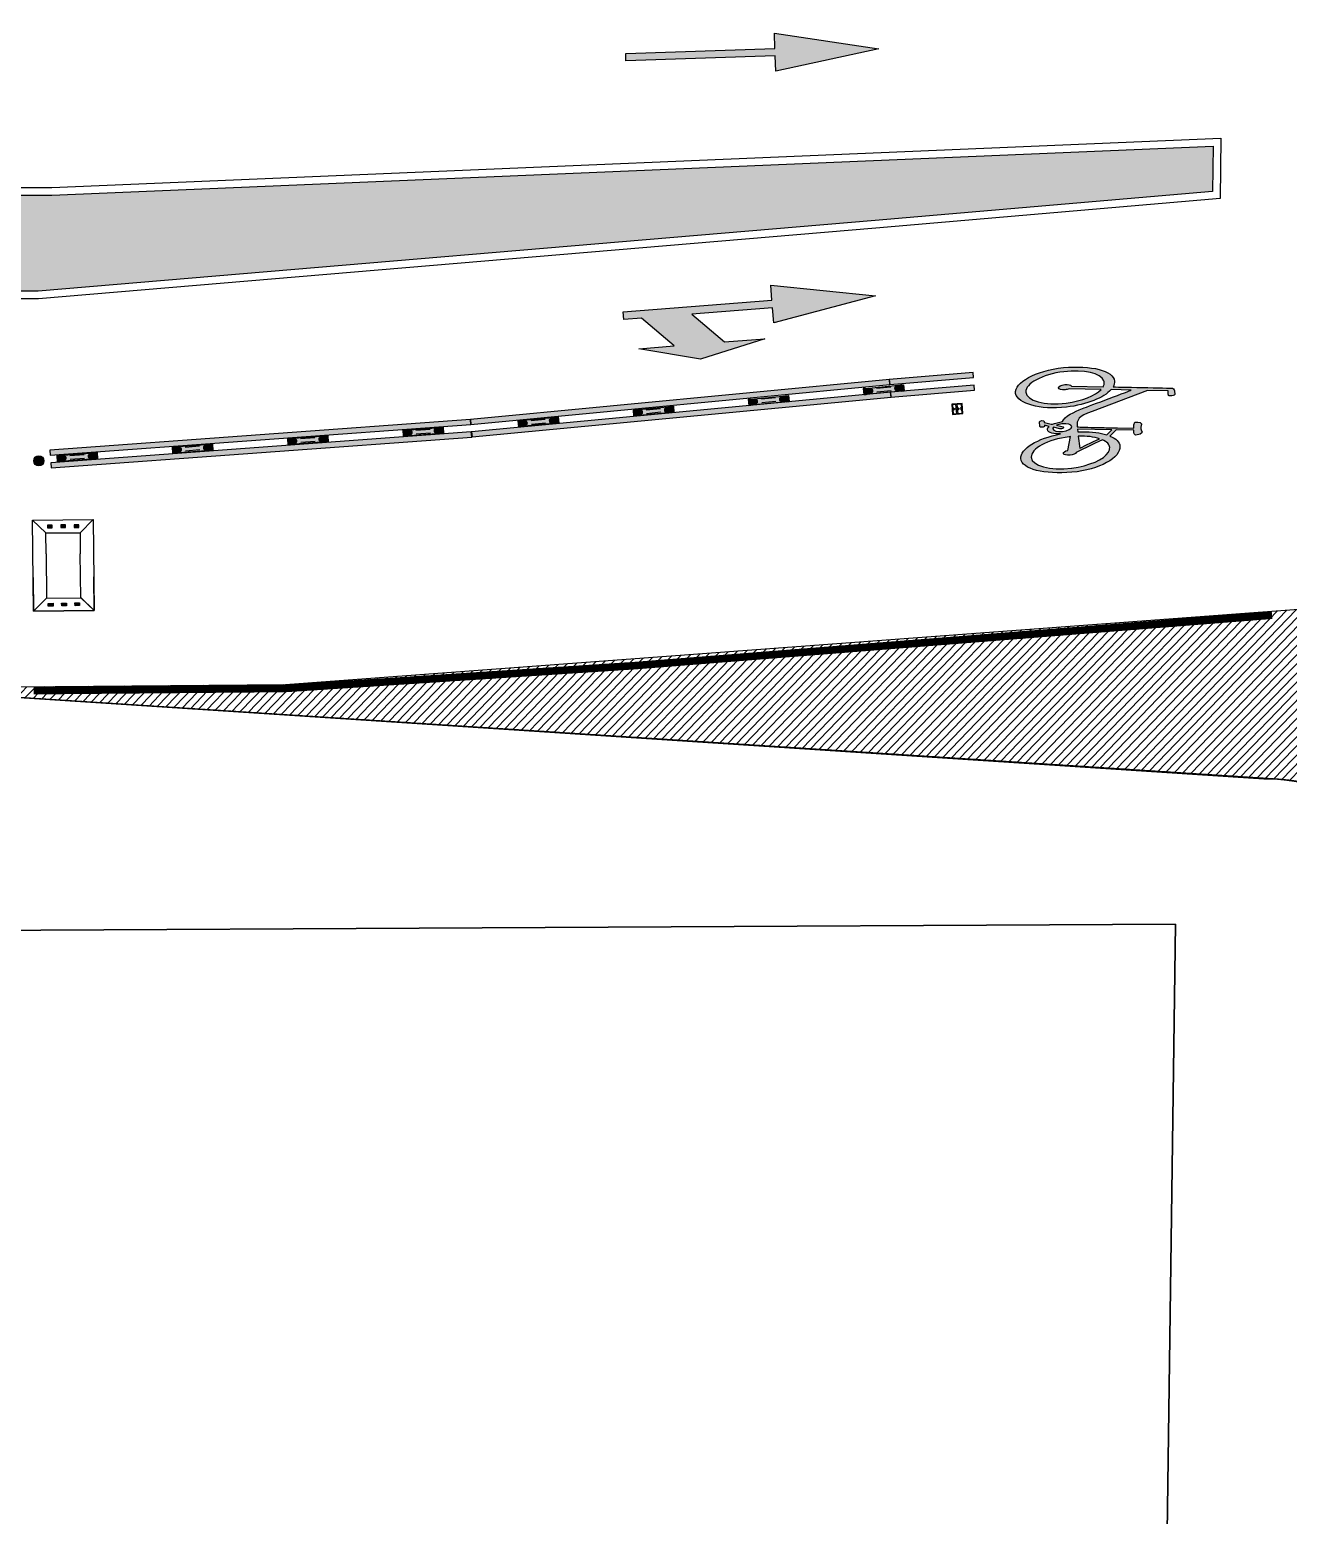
# Model space of a CAD drawing. Header units: metres. Extents: x 668617 to 675126, y 2286318 to 2293677.
# Drawn here: x 669365.14 to 669390.01, y 2287186.68 to 2287216.03 of the extents above; entities that cross this region are included whole.
import ezdxf

# ---------------------------------------------------------------- set-up
doc = ezdxf.new("R2010")
doc.units = ezdxf.units.M
doc.header["$MEASUREMENT"] = 0
for name, color, linetype in [('CU_VEGETACION', 54, 'Continuous'), ('DMTG-D-COJIN', 2, 'Continuous'), ('DMTG-D-CONFIBUS', 1, 'Continuous'), ('DMTG-M-PALETA', 60, 'Continuous'), ('DMTG-M-VIALETON', 92, 'Continuous'), ('DMTG-PB-BANQUETAS', 251, 'Continuous'), ('DMTG-PB-LOTIFICACION', 253, 'Continuous'), ('DMTG-PB-MANZANAS', 251, 'Continuous'), ('DMTG-SH-FLECHA FRENTE', 252, 'Continuous'), ('DMTG-SH-FLECHA FRENTE DERECHA', 252, 'Continuous'), ('DMTG-SH-LINEA DOBLE', 252, 'Continuous'), ('DMTG-SH-LINEA GUARNICION', 40, 'Continuous'), ('DMTG-SH-SIMBOLO BICI', 252, 'Continuous')]:
    doc.layers.add(name, color=color, linetype=linetype)

# ---------------------------------------------------------------- blocks, each defined once
blk = doc.blocks.new('*U208')
for points in [[(1.327, 0.2), (2.987, 0.2), (2.987, 0.3), (1.327, 0.3)], [(1.327, -0.05), (2.987, -0.05), (2.987, 0.05), (1.327, 0.05)]]:
    blk.add_hatch(color=252).paths.add_polyline_path(points)
for points in [[(1.327, 0.2), (2.987, 0.2), (2.987, 0.3), (1.327, 0.3)], [(1.327, -0.05), (2.987, -0.05), (2.987, 0.05), (1.327, 0.05)]]:
    blk.add_lwpolyline(points, close=True)
blk = doc.blocks.new('*U74')
at = {"true_color": 0x58ba48}
h = blk.add_hatch(color=85, dxfattribs=at)
h.dxf.hatch_style = 1
h.paths.add_polyline_path([(13.355, 11.039, 1), (13.455, 11.038, 1)], flags=0)
h.paths.add_polyline_path([(13.355, 11.108), (13.344, 11.119, 0.062746), (13.326, 11.101), (13.337, 11.09, 0.413879), (13.355, 11.09, 0.414549)], flags=17)
h.paths.add_polyline_path([(13.352, 11.099, -1), (13.34, 11.099, -1)], flags=16)
h.paths.add_polyline_path([(13.355, 11.039, 1), (13.455, 11.038, 1)], flags=16)
h.paths.add_polyline_path([(13.467, 11.117), (13.456, 11.107, 0.413879), (13.456, 11.089, 0.414549), (13.473, 11.089), (13.484, 11.099, 0.062746)], flags=17)
h.paths.add_polyline_path([(13.471, 11.098, -1), (13.458, 11.098, -1)], flags=16)
h.paths.add_polyline_path([(13.483, 10.977), (13.472, 10.988, 0.413879), (13.455, 10.988, 0.414549), (13.454, 10.97), (13.465, 10.959, 0.062746)], flags=17)
h.paths.add_polyline_path([(13.457, 10.979, -1), (13.469, 10.979, -1)], flags=16)
h.paths.add_polyline_path([(13.353, 10.989, 0.414549), (13.336, 10.989), (13.325, 10.978, 0.062746), (13.342, 10.961), (13.353, 10.971, 0.413879)], flags=17)
h.paths.add_polyline_path([(13.338, 10.98, -1), (13.351, 10.98, -1)], flags=16)
h.paths.add_polyline_path([(13.484, 11.099), (13.473, 11.089, -0.414549), (13.456, 11.089, -0.413879), (13.456, 11.107), (13.467, 11.117, 0.342564), (13.344, 11.119), (13.355, 11.108, -0.414549), (13.355, 11.09, -0.413879), (13.337, 11.09), (13.326, 11.101, 0.166532), (13.305, 11.04, 0.166532), (13.325, 10.978), (13.336, 10.989, -0.414549), (13.353, 10.989, -0.413879), (13.353, 10.971), (13.342, 10.961, 0.342564), (13.465, 10.959), (13.454, 10.97, -0.414549), (13.455, 10.988, -0.413879), (13.472, 10.988), (13.483, 10.977, 0.166532), (13.505, 11.038, 0.166532)])
h.paths.add_polyline_path([(13.455, 11.038, -1), (13.355, 11.039, -1)], flags=0)
h.paths.add_polyline_path([(13.434, 11.094, 0.245947), (13.376, 11.095), (13.365, 11.117, -0.245947), (13.446, 11.116)], flags=16)
h.paths.add_polyline_path([(13.433, 10.983), (13.444, 10.961, -0.245947), (13.363, 10.962), (13.375, 10.984, 0.245947)], flags=16)
h = blk.add_hatch(color=85, dxfattribs=at)
h.dxf.hatch_style = 1
h.paths.add_polyline_path([(13.355, 11.039, 1), (13.455, 11.038, 1)])
at = {"true_color": 0xc7c8ca}
h = blk.add_hatch(color=9, dxfattribs=at)
h.dxf.hatch_style = 1
h.paths.add_polyline_path([(13.446, 11.116, 0.245947), (13.365, 11.117), (13.376, 11.095, -0.245947), (13.434, 11.094)])
h.paths.add_polyline_path([(13.444, 10.961), (13.433, 10.983, -0.245947), (13.375, 10.984), (13.363, 10.962, 0.245947)])
at = {"true_color": 0x58ba48}
h = blk.add_hatch(color=85, dxfattribs=at)
h.dxf.hatch_style = 1
h.paths.add_polyline_path([(14.954, 11.022, 1), (15.054, 11.021, 1)], flags=0)
h.paths.add_polyline_path([(14.955, 11.091), (14.944, 11.101, 0.062746), (14.926, 11.084), (14.937, 11.073, 0.413879), (14.954, 11.073, 0.414549)], flags=17)
h.paths.add_polyline_path([(14.952, 11.082, -1), (14.94, 11.082, -1)], flags=16)
h.paths.add_polyline_path([(14.954, 11.022, 1), (15.054, 11.021, 1)], flags=16)
h.paths.add_polyline_path([(15.067, 11.1), (15.056, 11.089, 0.413879), (15.056, 11.072, 0.414549), (15.073, 11.072), (15.084, 11.082, 0.062746)], flags=17)
h.paths.add_polyline_path([(15.071, 11.081, -1), (15.058, 11.081, -1)], flags=16)
h.paths.add_polyline_path([(15.083, 10.96), (15.072, 10.971, 0.413879), (15.055, 10.971, 0.414549), (15.054, 10.953), (15.065, 10.942, 0.062746)], flags=17)
h.paths.add_polyline_path([(15.057, 10.962, -1), (15.069, 10.962, -1)], flags=16)
h.paths.add_polyline_path([(14.953, 10.972, 0.414549), (14.936, 10.972), (14.925, 10.961, 0.062746), (14.942, 10.943), (14.953, 10.954, 0.413879)], flags=17)
h.paths.add_polyline_path([(14.938, 10.963, -1), (14.951, 10.963, -1)], flags=16)
h.paths.add_polyline_path([(15.084, 11.082), (15.073, 11.072, -0.414549), (15.056, 11.072, -0.413879), (15.056, 11.089), (15.067, 11.1, 0.342564), (14.944, 11.101), (14.955, 11.091, -0.414549), (14.954, 11.073, -0.413879), (14.937, 11.073), (14.926, 11.084, 0.166532), (14.904, 11.023, 0.166532), (14.925, 10.961), (14.936, 10.972, -0.414549), (14.953, 10.972, -0.413879), (14.953, 10.954), (14.942, 10.943, 0.342564), (15.065, 10.942), (15.054, 10.953, -0.414549), (15.055, 10.971, -0.413879), (15.072, 10.971), (15.083, 10.96, 0.166532), (15.104, 11.021, 0.166532)])
h.paths.add_polyline_path([(15.054, 11.021, -1), (14.954, 11.022, -1)], flags=0)
h.paths.add_polyline_path([(15.034, 11.077, 0.245947), (14.976, 11.077), (14.965, 11.1, -0.245947), (15.046, 11.099)], flags=16)
h.paths.add_polyline_path([(15.033, 10.966), (15.044, 10.944, -0.245947), (14.963, 10.945), (14.975, 10.967, 0.245947)], flags=16)
h = blk.add_hatch(color=85, dxfattribs=at)
h.dxf.hatch_style = 1
h.paths.add_polyline_path([(14.954, 11.022, 1), (15.054, 11.021, 1)])
at = {"true_color": 0xc7c8ca}
h = blk.add_hatch(color=9, dxfattribs=at)
h.dxf.hatch_style = 1
h.paths.add_polyline_path([(15.046, 11.099, 0.245947), (14.965, 11.1), (14.976, 11.077, -0.245947), (15.034, 11.077)])
h.paths.add_polyline_path([(15.044, 10.944), (15.033, 10.966, -0.245947), (14.975, 10.967), (14.963, 10.945, 0.245947)])
at = {"color": 18, "true_color": 0x000000}
for points in [[(13.353, 10.971), (13.342, 10.961, -0.062746), (13.325, 10.978), (13.336, 10.989, -0.413879), (13.353, 10.989, -0.414549)], [(13.355, 11.108), (13.344, 11.119, 0.062746), (13.326, 11.101), (13.337, 11.09, 0.413879), (13.355, 11.09, 0.414549)], [(13.444, 10.961), (13.433, 10.983, -0.245947), (13.375, 10.984), (13.363, 10.962, 0.245947)], [(13.446, 11.116), (13.434, 11.094, 0.245947), (13.376, 11.095), (13.365, 11.117, -0.245947)], [(13.454, 10.97), (13.465, 10.959, 0.062746), (13.483, 10.977), (13.472, 10.988, 0.413879), (13.455, 10.988, 0.414549)], [(13.456, 11.107), (13.467, 11.117, -0.062746), (13.484, 11.099), (13.473, 11.089, -0.413879), (13.456, 11.089, -0.414549)], [(14.953, 10.954), (14.942, 10.943, -0.062746), (14.925, 10.961), (14.936, 10.972, -0.413879), (14.953, 10.972, -0.414549)], [(14.955, 11.091), (14.944, 11.101, 0.062746), (14.926, 11.084), (14.937, 11.073, 0.413879), (14.954, 11.073, 0.414549)], [(15.044, 10.944), (15.033, 10.966, -0.245947), (14.975, 10.967), (14.963, 10.945, 0.245947)], [(15.046, 11.099), (15.034, 11.077, 0.245947), (14.976, 11.077), (14.965, 11.1, -0.245947)], [(15.054, 10.953), (15.065, 10.942, 0.062746), (15.083, 10.96), (15.072, 10.971, 0.413879), (15.055, 10.971, 0.414549)], [(15.056, 11.09), (15.067, 11.1, -0.062746), (15.084, 11.082), (15.073, 11.072, -0.413879), (15.056, 11.072, -0.414549)]]:
    blk.add_lwpolyline(points, format="xyb", close=True, dxfattribs=at)
for points in [[(13.404, 10.939), (13.406, 11.139)], [(15.003, 10.922), (15.006, 11.122)]]:
    blk.add_lwpolyline(points)
for centre, radius in [((13.405, 11.039), 0.1), ((13.345, 10.98), 0.00613), ((13.346, 11.099), 0.00613), ((13.405, 11.039), 0.05), ((13.463, 10.979), 0.00613), ((13.465, 11.098), 0.00613), ((15.004, 11.022), 0.1), ((14.944, 10.963), 0.00613), ((14.946, 11.082), 0.00613), ((15.004, 11.022), 0.05), ((15.063, 10.962), 0.00613), ((15.065, 11.081), 0.00613)]:
    blk.add_circle(centre, radius, dxfattribs=at)
blk = doc.blocks.new('*U60')
blk.add_hatch(color=252).paths.add_polyline_path([(-2.063, 9.788), (-2.438, 7.738), (-2.138, 7.738), (-2.138, 4.788), (-1.988, 4.788), (-1.988, 7.738), (-1.688, 7.738)])
at = {"color": 252}
blk.add_lwpolyline([(-2.063, 9.788), (-2.438, 7.738), (-2.138, 7.738), (-2.138, 4.788), (-1.988, 4.788), (-1.988, 7.738), (-1.688, 7.738), (-2.063, 9.788)], dxfattribs=at)
blk = doc.blocks.new('*U216')
blk.add_hatch(color=252).paths.add_polyline_path([(-2.866, 3.183), (-2.866, 2.833), (-3.016, 2.833), (-3.016, 5.783), (-3.316, 5.783), (-2.941, 7.833), (-2.566, 5.783), (-2.866, 5.783), (-2.866, 4.183), (-2.266, 4.783), (-2.266, 5.583), (-1.966, 4.283), (-2.266, 3.083), (-2.266, 3.783)])
at = {"color": 252}
blk.add_lwpolyline([(-2.866, 3.183), (-2.866, 2.833), (-3.016, 2.833), (-3.016, 5.783), (-3.316, 5.783), (-2.941, 7.833), (-2.566, 5.783), (-2.866, 5.783), (-2.866, 4.183), (-2.266, 4.783), (-2.266, 5.583), (-1.966, 4.283), (-2.266, 3.083), (-2.266, 3.783)], close=True, dxfattribs=at)
blk = doc.blocks.new('*U226')
at = {"ltscale": 0.1, "true_color": 0xf8d731}
h = blk.add_hatch(color=40, dxfattribs=at)
h.dxf.hatch_style = 1
h.paths.add_polyline_path([(0.294, 0.357), (0.388, 0.356), (0.388, 0.41), (0.294, 0.411)])
h = blk.add_hatch(color=40, dxfattribs=at)
h.dxf.hatch_style = 1
h.paths.add_polyline_path([(0.558, 0.356), (0.651, 0.355), (0.652, 0.409), (0.558, 0.41)])
h = blk.add_hatch(color=40, dxfattribs=at)
h.dxf.hatch_style = 1
h.paths.add_polyline_path([(0.821, 0.355), (0.915, 0.354), (0.915, 0.408), (0.822, 0.409)])
h = blk.add_hatch(color=40, dxfattribs=at)
h.dxf.hatch_style = 1
h.paths.add_polyline_path([(0.294, -1.137), (0.388, -1.136), (0.388, -1.19), (0.294, -1.191)])
h = blk.add_hatch(color=40, dxfattribs=at)
h.dxf.hatch_style = 1
h.paths.add_polyline_path([(0.558, -1.136), (0.651, -1.135), (0.652, -1.189), (0.558, -1.19)])
h = blk.add_hatch(color=40, dxfattribs=at)
h.dxf.hatch_style = 1
h.paths.add_polyline_path([(0.821, -1.135), (0.915, -1.134), (0.915, -1.188), (0.822, -1.189)])
at = {"linetype": 'Continuous'}
for p, q in [((0.259, 0.254), (0, 0.51)), ((0.939, 0.251), (1.2, 0.51)), ((0.259, -1.034), (0, -1.29)), ((0.939, -1.031), (1.2, -1.29))]:
    blk.add_line(p, q, dxfattribs=at)
at = {"ltscale": 0.1}
blk.add_lwpolyline([(0, 0.51), (1.2, 0.51), (1.2, -1.29), (0, -1.29)], close=True, dxfattribs=at)
at = {"linetype": 'Continuous'}
for points in [[(0.259, 0.254), (0, 0.51)], [(0.939, 0.249), (1.2, 0.51)], [(0.263, -0.159), (0.259, 0.254), (0.939, 0.251), (0.937, -0.162)], [(0.263, -0.159), (0.259, -1.034), (0.939, -1.031), (0.937, -0.162)], [(0, -0.622), (0, -1.29), (1.2, -1.29), (1.2, -0.62)], [(0.259, -1.034), (0, -1.29)], [(0.939, -1.029), (1.2, -1.29)]]:
    blk.add_lwpolyline(points, dxfattribs=at)
at = {"color": 40, "ltscale": 0.1, "true_color": 0xf8d731}
for points in [[(0.294, 0.357), (0.388, 0.356), (0.388, 0.41), (0.294, 0.411)], [(0.558, 0.356), (0.651, 0.355), (0.652, 0.409), (0.558, 0.41)], [(0.821, 0.355), (0.91, 0.354), (0.91, 0.408), (0.822, 0.409)], [(0.294, -1.137), (0.388, -1.136), (0.388, -1.19), (0.294, -1.191)], [(0.558, -1.136), (0.651, -1.135), (0.652, -1.189), (0.558, -1.19)], [(0.821, -1.135), (0.91, -1.134), (0.91, -1.188), (0.822, -1.189)]]:
    blk.add_lwpolyline(points, close=True, dxfattribs=at)
blk = doc.blocks.new('*U187')
at = {"linetype": 'Continuous'}
for points in [[(-0.1, 0), (0.1, 0), (0.1, 0.2), (-0.1, 0.2)], [(-0.1, 0.1), (0.1, 0.1), (0.1, 0.08), (-0.1, 0.08)]]:
    blk.add_lwpolyline(points, close=True, dxfattribs=at)
for points in [[(0.09, 0.1), (0.09, 0.19), (-0.09, 0.19), (-0.09, 0.1)], [(-0.09, 0.08), (-0.09, 0.01), (0.09, 0.01), (0.09, 0.08)], [(-0.02, 0.115), (0.02, 0.115)], [(0, 0.115), (0, 0.19)], [(0, 0.08), (0, 0.01)]]:
    blk.add_lwpolyline(points, dxfattribs=at)
for centre in [(-0.017, 0.174), (-0.017, 0.027), (0.017, 0.174), (0.017, 0.027)]:
    blk.add_circle(centre, 0.0035, dxfattribs=at)
for start, end in [(142.8541, 180.316), (359.684, 37.1459)]:
    blk.add_arc((0, 0.1), 0.025, start, end, dxfattribs=at)
blk = doc.blocks.new('*U188')
h = blk.add_hatch(color=256)
h.dxf.hatch_style = 1
edge = h.paths.add_edge_path()
edge.add_spline(control_points=[(-0.952, 1.393), (-0.933, 0.83), (-0.737, 0.406), (-0.521, 0.405), (-0.521, 0.405), (-0.52, 0.405), (-0.52, 0.405), (-0.314, 0.45), (-0.154, 0.845), (-0.167, 1.386), (-0.167, 1.387), (-0.167, 1.388), (-0.167, 1.388), (-0.183, 1.793), (-0.294, 2.142), (-0.439, 2.294), (-0.439, 2.294), (-0.395, 2.687), (-0.395, 2.687), (-0.395, 2.687), (-0.152, 1.835), (-0.113, 1.698), (-0.066, 1.535), (0.01, 1.332), (0.111, 1.287), (0.114, 1.211), (0.127, 1.139), (0.147, 1.082), (0.147, 1.082), (0.099, 0.93), (0.098, 0.926), (0.098, 0.926), (0.076, 0.927), (0.076, 0.927), (0.065, 0.926), (0.057, 0.906), (0.058, 0.879), (0.059, 0.853), (0.069, 0.832), (0.08, 0.831), (0.08, 0.831), (0.171, 0.83), (0.171, 0.83), (0.183, 0.831), (0.191, 0.852), (0.19, 0.878), (0.189, 0.905), (0.179, 0.926), (0.168, 0.926), (0.168, 0.926), (0.154, 0.926), (0.154, 0.926), (0.154, 0.926), (0.182, 1.013), (0.182, 1.013), (0.2, 0.988), (0.22, 0.974), (0.243, 0.974), (0.316, 0.973), (0.341, 1.119), (0.349, 1.205), (0.35, 1.214), (0.35, 1.222), (0.351, 1.229), (0.4, 0.764), (0.575, 0.408), (0.77, 0.405), (0.77, 0.405), (0.77, 0.405), (0.77, 0.405), (0.987, 0.405), (1.124, 0.844), (1.124, 1.387), (1.124, 1.387), (1.124, 1.389), (1.124, 1.389), (1.124, 1.934), (0.909, 2.376), (0.692, 2.377), (0.692, 2.378), (0.692, 2.377), (0.692, 2.377), (0.607, 2.378), (0.531, 2.311), (0.472, 2.196), (0.448, 2.227), (0.36, 2.331), (0.36, 2.331), (0.36, 2.331), (0.394, 2.674), (0.394, 2.674), (0.429, 2.67), (0.457, 2.668), (0.457, 2.668), (0.464, 2.673), (0.47, 2.679), (0.477, 2.685), (0.478, 2.687), (0.5, 2.705), (0.5, 2.709), (0.488, 2.871), (0.436, 2.833), (0.436, 2.833), (0.418, 2.821), (0.384, 2.818), (0.384, 2.818), (0.342, 2.819), (0.284, 2.839), (0.284, 2.839), (0.237, 2.83), (0.24, 2.71), (0.24, 2.71), (0.24, 2.71), (0.294, 2.686), (0.294, 2.686), (0.298, 2.685), (0.325, 2.682), (0.356, 2.678), (0.356, 2.678), (0.324, 2.357), (0.324, 2.357), (0.324, 2.357), (0.324, 2.357), (0.324, 2.357), (0.314, 2.259), (0.304, 2.157), (0.293, 2.059), (0.293, 2.059), (0.293, 2.059), (0.293, 2.059), (0.293, 2.059), (0.278, 1.909), (0.278, 1.909), (0.278, 1.909), (0.278, 1.909), (0.278, 1.909), (0.257, 1.715), (0.241, 1.567), (0.239, 1.567), (0.092, 1.563), (0.035, 1.612), (-0.043, 1.884), (-0.043, 1.884), (-0.363, 3.012), (-0.363, 3.012), (-0.363, 3.012), (-0.321, 3.413), (-0.321, 3.413), (-0.321, 3.413), (-0.249, 3.414), (-0.24, 3.414), (-0.23, 3.414), (-0.216, 3.431), (-0.218, 3.478), (-0.22, 3.525), (-0.237, 3.542), (-0.245, 3.542), (-0.245, 3.542), (-0.303, 3.542), (-0.303, 3.542), (-0.311, 3.542), (-0.356, 3.542), (-0.366, 3.505), (-0.372, 3.479), (-0.49, 2.339), (-0.49, 2.339), (-0.518, 2.36), (-0.577, 2.374), (-0.598, 2.377), (-0.598, 2.376), (-0.598, 2.376), (-0.599, 2.376), (-0.815, 2.378), (-0.952, 1.938), (-0.952, 1.393)], knot_values=[0, 0, 0, 0, 1, 1, 1, 2, 2, 2, 3, 3, 3, 4, 4, 4, 5, 5, 5, 6, 6, 6, 7, 7, 7, 8, 8, 8, 9, 9, 9, 10, 10, 10, 11, 11, 11, 12, 12, 12, 13, 13, 13, 14, 14, 14, 15, 15, 15, 16, 16, 16, 17, 17, 17, 18, 18, 18, 19, 19, 19, 20, 20, 20, 21, 21, 21, 22, 22, 22, 23, 23, 23, 24, 24, 24, 25, 25, 25, 26, 26, 26, 27, 27, 27, 28, 28, 28, 29, 29, 29, 30, 30, 30, 31, 31, 31, 32, 32, 32, 33, 33, 33, 34, 34, 34, 35, 35, 35, 36, 36, 36, 37, 37, 37, 38, 38, 38, 39, 39, 39, 40, 40, 40, 41, 41, 41, 42, 42, 42, 43, 43, 43, 44, 44, 44, 45, 45, 45, 46, 46, 46, 47, 47, 47, 48, 48, 48, 49, 49, 49, 50, 50, 50, 51, 51, 51, 52, 52, 52, 53, 53, 53, 54, 54, 54, 55, 55, 55, 56, 56, 56, 57, 57, 57, 58, 58, 58, 58], degree=3, periodic=0)
edge = h.paths.add_edge_path(flags=16)
edge.add_spline(control_points=[(0.42, 1.418), (0.42, 1.418), (0.685, 1.342), (0.685, 1.342), (0.685, 1.342), (0.685, 1.341), (0.685, 1.341), (0.694, 1.289), (0.715, 1.251), (0.738, 1.25), (0.766, 1.25), (0.787, 1.308), (0.784, 1.379), (0.782, 1.44), (0.763, 1.491), (0.74, 1.505), (0.728, 1.536), (0.607, 1.851), (0.534, 2.042), (0.58, 2.124), (0.637, 2.178), (0.7, 2.172), (0.73, 2.169), (0.76, 2.16), (0.789, 2.139), (0.921, 2.043), (1.027, 1.744), (1.041, 1.39), (1.041, 1.39), (1.041, 1.389), (1.041, 1.389), (1.058, 0.959), (0.933, 0.611), (0.762, 0.612), (0.762, 0.612), (0.762, 0.612), (0.762, 0.612), (0.59, 0.614), (0.438, 0.963), (0.421, 1.393), (0.421, 1.393), (0.421, 1.395), (0.421, 1.395), (0.42, 1.402), (0.42, 1.41), (0.42, 1.418)], knot_values=[0, 0, 0, 0, 1, 1, 1, 2, 2, 2, 3, 3, 3, 4, 4, 4, 5, 5, 5, 6, 6, 6, 7, 7, 7, 8, 8, 8, 9, 9, 9, 10, 10, 10, 11, 11, 11, 12, 12, 12, 13, 13, 13, 14, 14, 14, 15, 15, 15, 15], degree=3, periodic=0)
edge = h.paths.add_edge_path(flags=16)
edge.add_spline(control_points=[(0.508, 1.989), (0.567, 1.831), (0.654, 1.606), (0.663, 1.583), (0.663, 1.583), (0.422, 1.572), (0.422, 1.572), (0.431, 1.738), (0.462, 1.883), (0.508, 1.989)], knot_values=[0, 0, 0, 0, 1, 1, 1, 2, 2, 2, 3, 3, 3, 3], degree=3, periodic=0)
edge = h.paths.add_edge_path(flags=16)
edge.add_spline(control_points=[(0.285, 1.566), (0.285, 1.566), (0.356, 2.241), (0.356, 2.241), (0.356, 2.241), (0.416, 2.173), (0.443, 2.135), (0.392, 2.011), (0.356, 1.847), (0.343, 1.661), (0.339, 1.629), (0.336, 1.598), (0.335, 1.568), (0.335, 1.568), (0.285, 1.566), (0.285, 1.566)], knot_values=[0, 0, 0, 0, 1, 1, 1, 2, 2, 2, 3, 3, 3, 4, 4, 4, 5, 5, 5, 5], degree=3, periodic=0)
edge = h.paths.add_edge_path(flags=16)
edge.add_spline(control_points=[(0.154, 1.271), (0.15, 1.376), (0.18, 1.459), (0.221, 1.459), (0.263, 1.458), (0.3, 1.374), (0.304, 1.27), (0.308, 1.166), (0.278, 1.083), (0.236, 1.083), (0.227, 1.083), (0.217, 1.088), (0.208, 1.096), (0.208, 1.096), (0.247, 1.218), (0.247, 1.218), (0.253, 1.239), (0.251, 1.27), (0.241, 1.289), (0.232, 1.308), (0.219, 1.307), (0.213, 1.287), (0.213, 1.287), (0.173, 1.162), (0.173, 1.162), (0.162, 1.193), (0.156, 1.23), (0.154, 1.271)], knot_values=[0, 0, 0, 0, 1, 1, 1, 2, 2, 2, 3, 3, 3, 4, 4, 4, 5, 5, 5, 6, 6, 6, 7, 7, 7, 8, 8, 8, 9, 9, 9, 9], degree=3, periodic=0)
edge = h.paths.add_edge_path(flags=16)
edge.add_spline(control_points=[(-0.87, 1.393), (-0.886, 1.795), (-0.778, 2.124), (-0.624, 2.165), (-0.613, 2.169), (-0.59, 2.17), (-0.59, 2.17), (-0.576, 2.17), (-0.562, 2.167), (-0.549, 2.163), (-0.536, 2.158), (-0.523, 2.152), (-0.51, 2.144), (-0.51, 2.144), (-0.575, 1.518), (-0.575, 1.518), (-0.6, 1.509), (-0.617, 1.456), (-0.614, 1.391), (-0.611, 1.32), (-0.586, 1.261), (-0.558, 1.261), (-0.529, 1.261), (-0.509, 1.319), (-0.511, 1.39), (-0.513, 1.42), (-0.518, 1.447), (-0.525, 1.469), (-0.525, 1.469), (-0.459, 2.099), (-0.459, 2.099), (-0.347, 1.976), (-0.262, 1.704), (-0.249, 1.389), (-0.249, 1.389), (-0.249, 1.388), (-0.249, 1.388), (-0.232, 0.958), (-0.357, 0.61), (-0.528, 0.611), (-0.528, 0.611), (-0.529, 0.611), (-0.529, 0.611), (-0.7, 0.612), (-0.853, 0.962), (-0.87, 1.392), (-0.87, 1.392), (-0.87, 1.393), (-0.87, 1.393)], knot_values=[0, 0, 0, 0, 1, 1, 1, 2, 2, 2, 3, 3, 3, 4, 4, 4, 5, 5, 5, 6, 6, 6, 7, 7, 7, 8, 8, 8, 9, 9, 9, 10, 10, 10, 11, 11, 11, 12, 12, 12, 13, 13, 13, 14, 14, 14, 15, 15, 15, 16, 16, 16, 16], degree=3, periodic=0)
at = {"transparency": 33554687}
for points, knots in [([(-0.952, 1.393), (-0.933, 0.83), (-0.737, 0.406), (-0.521, 0.405), (-0.521, 0.405), (-0.52, 0.405), (-0.52, 0.405), (-0.314, 0.45), (-0.154, 0.845), (-0.167, 1.386), (-0.167, 1.387), (-0.167, 1.388), (-0.167, 1.388), (-0.183, 1.793), (-0.294, 2.142), (-0.439, 2.294), (-0.439, 2.294), (-0.395, 2.687), (-0.395, 2.687), (-0.395, 2.687), (-0.152, 1.835), (-0.113, 1.698), (-0.066, 1.535), (0.01, 1.332), (0.111, 1.287), (0.114, 1.211), (0.127, 1.139), (0.147, 1.082), (0.147, 1.082), (0.099, 0.93), (0.098, 0.926), (0.098, 0.926), (0.076, 0.927), (0.076, 0.927), (0.065, 0.926), (0.057, 0.906), (0.058, 0.879), (0.059, 0.853), (0.069, 0.832), (0.08, 0.831), (0.08, 0.831), (0.171, 0.83), (0.171, 0.83), (0.183, 0.831), (0.191, 0.852), (0.19, 0.878), (0.189, 0.905), (0.179, 0.926), (0.168, 0.926), (0.168, 0.926), (0.154, 0.926), (0.154, 0.926), (0.154, 0.926), (0.182, 1.013), (0.182, 1.013), (0.2, 0.988), (0.22, 0.974), (0.243, 0.974), (0.316, 0.973), (0.341, 1.119), (0.349, 1.205), (0.35, 1.214), (0.35, 1.222), (0.351, 1.229), (0.4, 0.764), (0.575, 0.408), (0.77, 0.405), (0.77, 0.405), (0.77, 0.405), (0.77, 0.405), (0.987, 0.405), (1.124, 0.844), (1.124, 1.387), (1.124, 1.387), (1.124, 1.389), (1.124, 1.389), (1.124, 1.934), (0.909, 2.376), (0.692, 2.377), (0.692, 2.378), (0.692, 2.377), (0.692, 2.377), (0.607, 2.378), (0.531, 2.311), (0.472, 2.196), (0.448, 2.227), (0.36, 2.331), (0.36, 2.331), (0.36, 2.331), (0.394, 2.674), (0.394, 2.674), (0.429, 2.67), (0.457, 2.668), (0.457, 2.668), (0.464, 2.673), (0.47, 2.679), (0.477, 2.685), (0.478, 2.687), (0.5, 2.705), (0.5, 2.709), (0.488, 2.871), (0.436, 2.833), (0.436, 2.833), (0.418, 2.821), (0.384, 2.818), (0.384, 2.818), (0.342, 2.819), (0.284, 2.839), (0.284, 2.839), (0.237, 2.83), (0.24, 2.71), (0.24, 2.71), (0.24, 2.71), (0.294, 2.686), (0.294, 2.686), (0.298, 2.685), (0.325, 2.682), (0.356, 2.678), (0.356, 2.678), (0.324, 2.357), (0.324, 2.357), (0.324, 2.357), (0.324, 2.357), (0.324, 2.357), (0.314, 2.259), (0.304, 2.157), (0.293, 2.059), (0.293, 2.059), (0.293, 2.059), (0.293, 2.059), (0.293, 2.059), (0.278, 1.909), (0.278, 1.909), (0.278, 1.909), (0.278, 1.909), (0.278, 1.909), (0.257, 1.715), (0.241, 1.567), (0.239, 1.567), (0.092, 1.563), (0.035, 1.612), (-0.043, 1.884), (-0.043, 1.884), (-0.363, 3.012), (-0.363, 3.012), (-0.363, 3.012), (-0.321, 3.413), (-0.321, 3.413), (-0.321, 3.413), (-0.249, 3.414), (-0.24, 3.414), (-0.23, 3.414), (-0.216, 3.431), (-0.218, 3.478), (-0.22, 3.525), (-0.237, 3.542), (-0.245, 3.542), (-0.245, 3.542), (-0.303, 3.542), (-0.303, 3.542), (-0.311, 3.542), (-0.356, 3.542), (-0.366, 3.505), (-0.372, 3.479), (-0.49, 2.339), (-0.49, 2.339), (-0.518, 2.36), (-0.577, 2.374), (-0.598, 2.377), (-0.598, 2.376), (-0.598, 2.376), (-0.599, 2.376), (-0.815, 2.378), (-0.952, 1.938), (-0.952, 1.393)], [0, 0, 0, 0, 1, 1, 1, 2, 2, 2, 3, 3, 3, 4, 4, 4, 5, 5, 5, 6, 6, 6, 7, 7, 7, 8, 8, 8, 9, 9, 9, 10, 10, 10, 11, 11, 11, 12, 12, 12, 13, 13, 13, 14, 14, 14, 15, 15, 15, 16, 16, 16, 17, 17, 17, 18, 18, 18, 19, 19, 19, 20, 20, 20, 21, 21, 21, 22, 22, 22, 23, 23, 23, 24, 24, 24, 25, 25, 25, 26, 26, 26, 27, 27, 27, 28, 28, 28, 29, 29, 29, 30, 30, 30, 31, 31, 31, 32, 32, 32, 33, 33, 33, 34, 34, 34, 35, 35, 35, 36, 36, 36, 37, 37, 37, 38, 38, 38, 39, 39, 39, 40, 40, 40, 41, 41, 41, 42, 42, 42, 43, 43, 43, 44, 44, 44, 45, 45, 45, 46, 46, 46, 47, 47, 47, 48, 48, 48, 49, 49, 49, 50, 50, 50, 51, 51, 51, 52, 52, 52, 53, 53, 53, 54, 54, 54, 55, 55, 55, 56, 56, 56, 57, 57, 57, 58, 58, 58, 58]), ([(-0.87, 1.393), (-0.886, 1.795), (-0.778, 2.124), (-0.624, 2.165), (-0.613, 2.169), (-0.59, 2.17), (-0.59, 2.17), (-0.576, 2.17), (-0.562, 2.167), (-0.549, 2.163), (-0.536, 2.158), (-0.523, 2.152), (-0.51, 2.144), (-0.51, 2.144), (-0.575, 1.518), (-0.575, 1.518), (-0.6, 1.509), (-0.617, 1.456), (-0.614, 1.391), (-0.611, 1.32), (-0.586, 1.261), (-0.558, 1.261), (-0.529, 1.261), (-0.509, 1.319), (-0.511, 1.39), (-0.513, 1.42), (-0.518, 1.447), (-0.525, 1.469), (-0.525, 1.469), (-0.459, 2.099), (-0.459, 2.099), (-0.347, 1.976), (-0.262, 1.704), (-0.249, 1.389), (-0.249, 1.389), (-0.249, 1.388), (-0.249, 1.388), (-0.232, 0.958), (-0.357, 0.61), (-0.528, 0.611), (-0.528, 0.611), (-0.529, 0.611), (-0.529, 0.611), (-0.7, 0.612), (-0.853, 0.962), (-0.87, 1.392), (-0.87, 1.392), (-0.87, 1.393), (-0.87, 1.393)], [0, 0, 0, 0, 1, 1, 1, 2, 2, 2, 3, 3, 3, 4, 4, 4, 5, 5, 5, 6, 6, 6, 7, 7, 7, 8, 8, 8, 9, 9, 9, 10, 10, 10, 11, 11, 11, 12, 12, 12, 13, 13, 13, 14, 14, 14, 15, 15, 15, 16, 16, 16, 16]), ([(0.285, 1.566), (0.285, 1.566), (0.356, 2.241), (0.356, 2.241), (0.356, 2.241), (0.416, 2.173), (0.443, 2.135), (0.392, 2.011), (0.356, 1.847), (0.343, 1.661), (0.339, 1.629), (0.336, 1.598), (0.335, 1.568), (0.335, 1.568), (0.285, 1.566), (0.285, 1.566)], [0, 0, 0, 0, 1, 1, 1, 2, 2, 2, 3, 3, 3, 4, 4, 4, 5, 5, 5, 5]), ([(0.42, 1.418), (0.42, 1.418), (0.685, 1.342), (0.685, 1.342), (0.685, 1.342), (0.685, 1.341), (0.685, 1.341), (0.694, 1.289), (0.715, 1.251), (0.738, 1.25), (0.766, 1.25), (0.787, 1.308), (0.784, 1.379), (0.782, 1.44), (0.763, 1.491), (0.74, 1.505), (0.728, 1.536), (0.607, 1.851), (0.534, 2.042), (0.58, 2.124), (0.637, 2.178), (0.7, 2.172), (0.73, 2.169), (0.76, 2.16), (0.789, 2.139), (0.921, 2.043), (1.027, 1.744), (1.041, 1.39), (1.041, 1.39), (1.041, 1.389), (1.041, 1.389), (1.058, 0.959), (0.933, 0.611), (0.762, 0.612), (0.762, 0.612), (0.762, 0.612), (0.762, 0.612), (0.59, 0.614), (0.438, 0.963), (0.421, 1.393), (0.421, 1.393), (0.421, 1.395), (0.421, 1.395), (0.42, 1.402), (0.42, 1.41), (0.42, 1.418)], [0, 0, 0, 0, 1, 1, 1, 2, 2, 2, 3, 3, 3, 4, 4, 4, 5, 5, 5, 6, 6, 6, 7, 7, 7, 8, 8, 8, 9, 9, 9, 10, 10, 10, 11, 11, 11, 12, 12, 12, 13, 13, 13, 14, 14, 14, 15, 15, 15, 15]), ([(0.42, 1.418), (0.42, 1.418), (0.685, 1.342), (0.685, 1.342), (0.685, 1.342), (0.685, 1.341), (0.685, 1.341), (0.694, 1.289), (0.715, 1.251), (0.738, 1.25), (0.766, 1.25), (0.787, 1.308), (0.784, 1.379), (0.782, 1.44), (0.763, 1.491), (0.74, 1.505), (0.728, 1.536), (0.607, 1.851), (0.534, 2.042), (0.58, 2.124), (0.637, 2.178), (0.7, 2.172), (0.73, 2.169), (0.76, 2.16), (0.789, 2.139), (0.921, 2.043), (1.027, 1.744), (1.041, 1.39), (1.041, 1.39), (1.041, 1.389), (1.041, 1.389), (1.058, 0.959), (0.933, 0.611), (0.762, 0.612), (0.762, 0.612), (0.762, 0.612), (0.762, 0.612), (0.59, 0.614), (0.438, 0.963), (0.421, 1.393), (0.421, 1.393), (0.421, 1.395), (0.421, 1.395), (0.42, 1.402), (0.42, 1.41), (0.42, 1.418)], [0, 0, 0, 0, 1, 1, 1, 2, 2, 2, 3, 3, 3, 4, 4, 4, 5, 5, 5, 6, 6, 6, 7, 7, 7, 8, 8, 8, 9, 9, 9, 10, 10, 10, 11, 11, 11, 12, 12, 12, 13, 13, 13, 14, 14, 14, 15, 15, 15, 15]), ([(0.508, 1.989), (0.567, 1.831), (0.654, 1.606), (0.663, 1.583), (0.663, 1.583), (0.422, 1.572), (0.422, 1.572), (0.431, 1.738), (0.462, 1.883), (0.508, 1.989)], [0, 0, 0, 0, 1, 1, 1, 2, 2, 2, 3, 3, 3, 3]), ([(0.508, 1.989), (0.567, 1.831), (0.654, 1.606), (0.663, 1.583), (0.663, 1.583), (0.422, 1.572), (0.422, 1.572), (0.431, 1.738), (0.462, 1.883), (0.508, 1.989)], [0, 0, 0, 0, 1, 1, 1, 2, 2, 2, 3, 3, 3, 3]), ([(0.154, 1.271), (0.15, 1.376), (0.18, 1.459), (0.221, 1.459), (0.263, 1.458), (0.3, 1.374), (0.304, 1.27), (0.308, 1.166), (0.278, 1.083), (0.236, 1.083), (0.227, 1.083), (0.217, 1.088), (0.208, 1.096), (0.208, 1.096), (0.247, 1.218), (0.247, 1.218), (0.253, 1.239), (0.251, 1.27), (0.241, 1.289), (0.232, 1.308), (0.219, 1.307), (0.213, 1.287), (0.213, 1.287), (0.173, 1.162), (0.173, 1.162), (0.162, 1.193), (0.156, 1.23), (0.154, 1.271)], [0, 0, 0, 0, 1, 1, 1, 2, 2, 2, 3, 3, 3, 4, 4, 4, 5, 5, 5, 6, 6, 6, 7, 7, 7, 8, 8, 8, 9, 9, 9, 9])]:
    blk.add_open_spline(points, degree=3, knots=knots, dxfattribs=at)
blk = doc.blocks.new('*U169')
for points in [[(0.583, 0.15), (8.899, 0.15), (8.899, 0.25), (0.583, 0.25)], [(0.583, -0.1), (8.899, -0.1), (8.899, 0), (0.583, 0)]]:
    blk.add_hatch(color=252).paths.add_polyline_path(points)
for points in [[(0.583, 0.15), (8.899, 0.15), (8.899, 0.25), (0.583, 0.25)], [(0.583, -0.1), (8.899, -0.1), (8.899, 0), (0.583, 0)]]:
    blk.add_lwpolyline(points, close=True)
blk = doc.blocks.new('*U209')
for points in [[(0.462, 0.15), (8.907, 0.15), (8.907, 0.25), (0.462, 0.25)], [(0.574, -0.1), (8.907, -0.1), (8.907, 0), (0.574, 0)]]:
    blk.add_hatch(color=252).paths.add_polyline_path(points)
for points in [[(0.574, 0.15), (8.907, 0.15), (8.907, 0.25), (0.574, 0.25)], [(0.574, -0.1), (8.907, -0.1), (8.907, 0), (0.574, 0)]]:
    blk.add_lwpolyline(points, close=True)
blk = doc.blocks.new('*U26')
at = {"ltscale": 0.1, "true_color": 0xf8d731}
h = blk.add_hatch(color=40, dxfattribs=at)
h.dxf.hatch_style = 1
h.paths.add_polyline_path([(0, -0.115), (0, -0.235), (0.163, -0.197, 0.348227), (0.171, -0.187), (0.171, -0.163, 0.348227), (0.163, -0.153)])
h.paths.add_polyline_path([(0.151, -0.171), (0.151, -0.179), (0.02, -0.21), (0.02, -0.14)], flags=16)
at = {"lineweight": 60}
h = blk.add_hatch(color=72, dxfattribs=at)
h.dxf.hatch_style = 1
h.paths.add_polyline_path([(0.02, -0.21), (0.151, -0.179), (0.151, -0.171), (0.02, -0.14)])
at = {"ltscale": 0.1, "true_color": 0xf8d731}
h = blk.add_hatch(color=40, dxfattribs=at)
h.dxf.hatch_style = 1
h.set_gradient(color1=(248, 153, 30), color2=(248, 215, 49), rotation=90, name='CYLINDER')
h.paths.add_polyline_path([(0.756, -0.235), (0.632, -0.207, -0.349253), (0.617, -0.187), (0.617, -0.163, -0.000038), (0.617, -0.163, -0.349253), (0.632, -0.143), (0.756, -0.115), (0.044, -0.115), (0.165, -0.143, -0.348227), (0.181, -0.163), (0.181, -0.187, -0.348227), (0.165, -0.207), (0.044, -0.235)])
h = blk.add_hatch(color=40, dxfattribs=at)
h.dxf.hatch_style = 1
h.paths.add_polyline_path([(0.634, -0.153, 0.349253), (0.627, -0.163), (0.627, -0.187, 0.349253), (0.634, -0.197), (0.8, -0.235), (0.8, -0.115)])
h.paths.add_polyline_path([(0.78, -0.14), (0.647, -0.171), (0.647, -0.179), (0.78, -0.21)], flags=16)
at = {"lineweight": 60}
h = blk.add_hatch(color=22, dxfattribs=at)
h.dxf.hatch_style = 1
h.paths.add_polyline_path([(0.647, -0.179), (0.78, -0.21), (0.78, -0.14), (0.647, -0.171)])
at = {"color": 40, "true_color": 0xf8d731}
for points in [[(0, -0.115), (0, -0.235), (0.163, -0.197, 0.348227), (0.171, -0.187), (0.171, -0.163, 0.348227), (0.163, -0.153)], [(0.617, -0.163), (0.617, -0.187, 0.349253), (0.632, -0.207), (0.756, -0.235), (0.044, -0.235), (0.165, -0.207, 0.348227), (0.181, -0.187), (0.181, -0.163, 0.348227), (0.165, -0.143), (0.044, -0.115), (0.756, -0.115), (0.632, -0.143, 0.349253), (0.617, -0.163, 0.000038)], [(0.8, -0.235), (0.634, -0.197, -0.349253), (0.627, -0.187), (0.627, -0.163, -0.349253), (0.634, -0.153), (0.8, -0.115)]]:
    blk.add_lwpolyline(points, format="xyb", close=True, dxfattribs=at)
for points in [[(0.044, -0.115), (0, -0.115)], [(0, -0.235), (0.044, -0.235)], [(0.756, -0.115), (0.8, -0.115)], [(0.756, -0.235), (0.8, -0.235)]]:
    blk.add_lwpolyline(points, dxfattribs=at)
for points in [[(0.02, -0.14), (0.02, -0.21), (0.151, -0.179), (0.151, -0.171)], [(0.78, -0.21), (0.647, -0.179), (0.647, -0.171), (0.78, -0.14)]]:
    blk.add_lwpolyline(points, close=True, dxfattribs=at)
at = {"color": 1, "ltscale": 0.1}
for points in [[(0.541, -0.139), (0.259, -0.139)], [(0.541, -0.211), (0.259, -0.211)]]:
    blk.add_lwpolyline(points, dxfattribs=at)
blk = doc.blocks.new('*U68')
at = {"layer": 'DMTG-D-CONFIBUS', "rotation": 0.06683931164646181}
blk.add_blockref('*U26', (0, 0.175), dxfattribs=at)

msp = doc.modelspace()

# ---------------------------------------------------------------- hatches: boundary and pattern name
at = {"layer": 'CU_VEGETACION'}
h = msp.add_hatch(dxfattribs=at)
h.set_pattern_fill('GRASS', color=256, scale=0.25, angle=1.056706)
h.set_pattern_definition([(92.53632, (668987.63236, 2287172.38601), (-0.18442637, 0.16878067), [0.046875, -0.30667839]), (47.53632, (668987.63236, 2287172.386), (-0.18442637, 0.16878067), [0.046875, -0.203125]), (137.53632, (668987.63236, 2287172.386), (-0.16878067, -0.18442637), [0.046875, -0.203125])])
edge = h.paths.add_edge_path()
edge.add_arc((669034.37137, 2287211.70166), 0.95164, 94.767135, 269.699271, ccw=False)
edge.add_line((669034.29228, 2287212.65001), (669241.61273, 2287212.71906))
edge.add_line((669241.61273, 2287212.71906), (669365.5774, 2287212.76035))
edge.add_line((669365.5774, 2287212.76035), (669388.52584, 2287213.72772))
edge.add_line((669388.52584, 2287213.72772), (669388.51451, 2287212.83267))
edge.add_line((669388.51451, 2287212.83267), (669381.8469, 2287212.25465))
edge.add_line((669381.8469, 2287212.25465), (669365.30851, 2287210.86026))
edge.add_line((669365.30851, 2287210.86026), (669034.36637, 2287210.75003))
at = {"layer": 'DMTG-PB-BANQUETAS', "true_color": 0x636466}
h = msp.add_hatch(dxfattribs=at)
h.set_pattern_fill('ANSI31', color=251, angle=-0.42291)
h.set_pattern_definition([(46.056706, (668987.63236, 2287172.38601), (-0.09000337, 0.08674326), [])])
edge = h.paths.add_edge_path()
edge.add_line((669362.20517, 2287203.00923), (669361.08449, 2287203.01212))
edge.add_line((669361.08449, 2287203.01212), (669370.19577, 2287203.08842))
edge.add_line((669370.19577, 2287203.08842), (669390.47773, 2287204.59832))
edge.add_arc((669390.70045, 2287201.60659), 3, -0.147735, 94.25755, ccw=False)
edge.add_line((669393.70044, 2287201.59886), (669393.49094, 2287195.33731))
edge.add_line((669393.49094, 2287195.33731), (669393.5299, 2287197.19986))
edge.add_arc((669389.52265, 2287197.22604), 4.00734, 359.625587, 448.701833)
edge.add_line((669389.61344, 2287201.23236), (669362.20517, 2287203.00923))

# ---------------------------------------------------------------- linework, layer by layer
at = {"layer": 'DMTG-PB-BANQUETAS', "flags": 128}
for points in [[(669034.36602, 2287210.60003, -0.95971921), (669034.28624, 2287212.80001), (669241.61268, 2287212.86906), (669365.57422, 2287212.91035), (669388.67783, 2287213.88426), (669388.66278, 2287212.69481), (669381.85959, 2287212.10519), (669365.31485, 2287210.71027)], [(669034.36637, 2287210.75003, -0.95672443), (669034.29228, 2287212.65001), (669241.61273, 2287212.71906), (669365.5774, 2287212.76035), (669388.52584, 2287213.72772), (669388.51451, 2287212.83267), (669381.8469, 2287212.25465), (669365.30851, 2287210.86026)], [(669362.20517, 2287203.00923), (669361.08449, 2287203.01212), (669370.19577, 2287203.08842), (669390.47773, 2287204.59832, -0.43691672), (669393.70044, 2287201.59886), (669393.49094, 2287195.33731), (669393.5299, 2287197.19986, 0.40949922), (669389.61344, 2287201.23236)]]:
    msp.add_lwpolyline(points, format="xyb", close=True, dxfattribs=at)
msp.add_lwpolyline([(669391.45626, 2287098.08425), (669391.32227, 2287097.40922), (669391.10843, 2287096.75478), (669390.81782, 2287096.13091), (669390.45549, 2287095.54556), (669390.02551, 2287095.00772), (669389.53493, 2287094.52533), (669388.98981, 2287094.10434), (669388.39819, 2287093.7517), (669387.76911, 2287093.47234), (669387.1116, 2287093.27018), (669386.43368, 2287093.14718), (669385.74636, 2287093.10626), (669385.05964, 2287093.14733), (669292.18179, 2287093.08572, -0.4157146), (669288.17918, 2287097.10355), (669288.18479, 2287098.36255), (669288.63365, 2287199.03021, -0.41541558), (669292.60399, 2287202.98605), (669362.20517, 2287203.00923), (669389.52832, 2287201.22939, -0.42045179), (669393.52877, 2287197.14572), (669391.45626, 2287098.08425)], format="xyb", dxfattribs=at)
at = {"layer": 'DMTG-PB-LOTIFICACION', "flags": 128}
for points in [[(669362.86298, 2287198.22253), (669387.78279, 2287198.35843)], [(669387.78279, 2287198.35843), (669387.23352, 2287158.46429)]]:
    msp.add_lwpolyline(points, dxfattribs=at)
at = {"layer": 'DMTG-PB-MANZANAS', "flags": 128}
msp.add_lwpolyline([(669387.78279, 2287198.35843), (669362.86298, 2287198.22253), (669354.743, 2287198.18803), (669332.90315, 2287198.07522), (669317.53323, 2287197.99991), (669294.53334, 2287197.89217), (669293.13933, 2287196.48618), (669293.27515, 2287169.42554), (669293.37165, 2287149.21503), (669293.39145, 2287146.92501), (669293.42787, 2287138.41478), (669293.6413, 2287097.89385), (669311.44125, 2287097.95281), (669325.65134, 2287097.99987), (669334.17131, 2287098.03608), (669351.17131, 2287098.09832), (669386.3913, 2287098.22798), (669386.96509, 2287139.40228), (669387.23352, 2287158.46429)], close=True, dxfattribs=at)
at = {"layer": 'DMTG-SH-LINEA GUARNICION', "const_width": 0.15}
msp.add_lwpolyline([(669365.21683, 2287202.96994), (669365.21719, 2287202.96994), (669370.19854, 2287203.01344), (669377.10528, 2287203.46446), (669389.68842, 2287204.46063)], dxfattribs=at)

# ---------------------------------------------------------------- block references
at = {"layer": 'DMTG-D-COJIN', "rotation": 0.5802779479120598}
msp.add_blockref('*U226', (669365.20124, 2287205.8278), dxfattribs=at)
at = {"layer": 'DMTG-D-CONFIBUS', "color": 0, "linetype": 'ByBlock', "lineweight": -2, "transparency": 16777216}
for p, rotation in [((669381.61713, 2287208.87732), 5.321522538048144), ((669379.34201, 2287208.6651), 5.321522538048144), ((669374.79176, 2287208.24065), 5.321522538048144), ((669377.06689, 2287208.45287), 5.321522538048144), ((669372.51442, 2287208.0549), 4.195259230530839), ((669367.95671, 2287207.71997), 4.195259230530839), ((669370.23556, 2287207.88744), 4.195259230530839), ((669365.67785, 2287207.5525), 4.195259230530839)]:
    msp.add_blockref('*U68', p, dxfattribs=dict(at, rotation=rotation))
at = {"layer": 'DMTG-M-PALETA', "color": 1, "rotation": 274.1396022136229}
msp.add_blockref('*U187', (669383.36948, 2287208.52742), dxfattribs=at)
at = {"layer": 'DMTG-M-VIALETON', "rotation": 0.58035623412494}
msp.add_blockref('*U74', (669350.42741, 2287196.33722), dxfattribs=at)
at = {"layer": 'DMTG-SH-FLECHA FRENTE', "xscale": -1, "rotation": 271.923821461244}
msp.add_blockref('*U60', (669372.06425, 2287217.38473), dxfattribs=at)
at = {"layer": 'DMTG-SH-FLECHA FRENTE DERECHA', "rotation": 274.5264592175945}
msp.add_blockref('*U216', (669374.27869, 2287207.2209), dxfattribs=at)
at = {"layer": 'DMTG-SH-LINEA DOBLE'}
for name, p, rotation in [('*U208', (669385.10638, 2287209.31408), 184.7427679050355), ('*U169', (669382.71582, 2287209.07266), 185.4358846398502), ('*U209', (669374.42732, 2287208.27156), 184.2029358479259)]:
    msp.add_blockref(name, p, dxfattribs=dict(at, rotation=rotation))
at = {"layer": 'DMTG-SH-SIMBOLO BICI', "transparency": 33554687, "rotation": 274.7427679074746}
msp.add_blockref('*U188', (669384.25741, 2287208.28841), dxfattribs=at)

doc.saveas('drawing.dxf')
